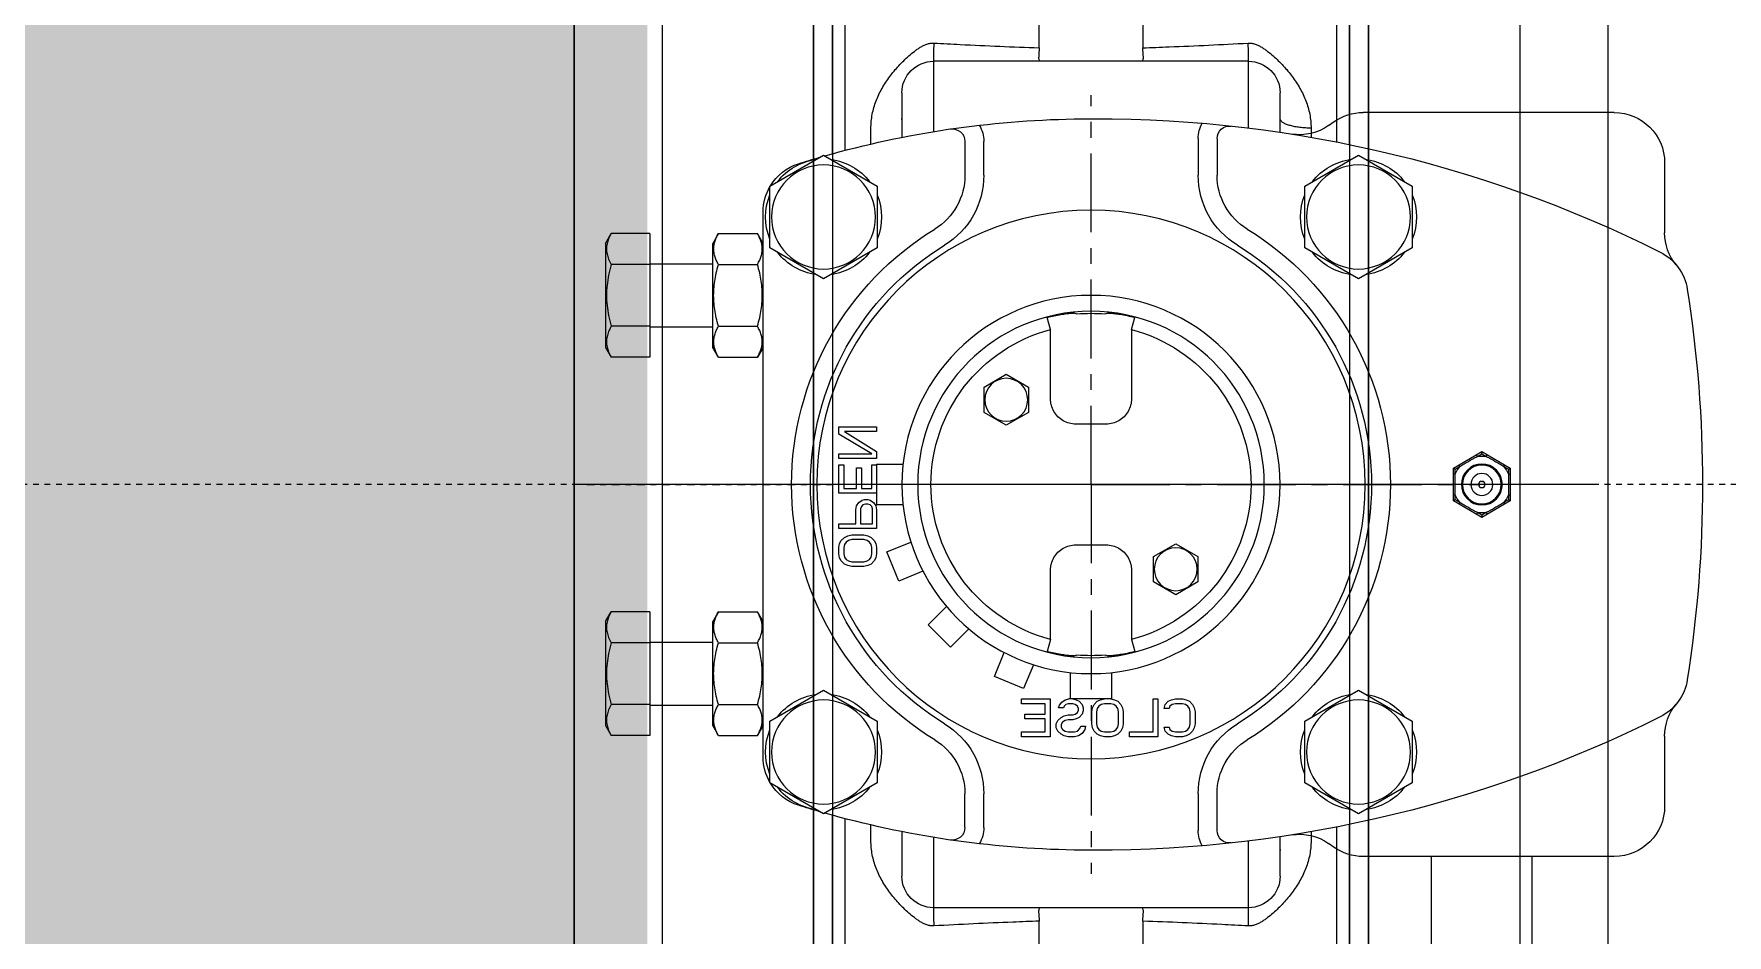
# Model space of a CAD drawing. Extents: x -3450 to 27857, y -1288 to 11880.
# Drawn here: x 918.72 to 948.24, y 456.94 to 472.65 of the extents above; entities that cross this region are included whole.
import ezdxf

# ---------------------------------------------------------------- set-up
doc = ezdxf.new("R2010")
doc.units = 0
doc.linetypes.add('188K-SM-03-F20-MECH-EQ-Y2257103$0$CENTER', pattern=[2, 1.25, -0.25, 0.25, -0.25])
for name, color, linetype in [('188K-SM-03-F20-MECH-EQ-Y2257103$0$01-電力-CSA', 1, 'Continuous'), ('188K-SM-03-F20-MECH-EQ-Y2257103$0$18P7-PCWR-20.7-Center', 214, '188K-SM-03-F20-MECH-EQ-Y2257103$0$CENTER'), ('188K-SM-03-F20-MECH-EQ-Y2257103$0$18P7-PCWR-20.7-PIPE', 6, 'Continuous')]:
    doc.layers.add(name, color=color, linetype=linetype)

# ---------------------------------------------------------------- blocks, each defined once
blk = doc.blocks.new('188K-SM-03-F20-MECH-EQ-Y2257103$0$90EL-S-300A-TOP')
at = {"color": 0, "linetype": 'ByBlock'}
blk.add_lwpolyline([(0, 161.95), (304.8, 161.95), (304.8, -161.95), (0, -161.95)], dxfattribs=at)
blk = doc.blocks.new('188K-SM-03-F20-MECH-EQ-Y2257103$0$18P7-多耳-蝶閥-300A-上視-捷流')
at = {"linetype": 'Continuous'}
for p, q in [((-38.25, 77), (-39.81, 76.1)), ((-39.81, 70), (-39.81, 76.1)), ((-38.25, 77), (-21.75, 77)), ((-34.91, 70), (-34.91, 76.1)), ((-25.09, 70), (-25.09, 76.1)), ((-21.75, 77), (-20.19, 76.1)), ((-20.19, 70), (-20.19, 76.1)), ((21.75, 77), (20.19, 76.1)), ((20.19, 70), (20.19, 76.1)), ((21.75, 77), (38.25, 77)), ((25.09, 70), (25.09, 76.1)), ((34.91, 70), (34.91, 76.1)), ((38.25, 77), (39.81, 76.1)), ((39.81, 70), (39.81, 76.1)), ((-39.81, 70), (-20.19, 70)), ((-35, 70), (-35, 60)), ((-25, 70), (-25, 60)), ((20.19, 70), (39.81, 70)), ((25, 70), (25, 60)), ((35, 70), (35, 60)), ((-39.81, 59.1), (-38.25, 60)), ((-39.81, 59.1), (-39.81, 52.9)), ((-21.75, 60), (-38.25, 60)), ((-34.91, 59.1), (-34.91, 52.9)), ((-25.09, 59.1), (-25.09, 52.9)), ((-20.19, 59.1), (-21.75, 60)), ((-20.19, 59.1), (-20.19, 52.9)), ((20.19, 59.1), (21.75, 60)), ((20.19, 59.1), (20.19, 52.9)), ((38.25, 60), (21.75, 60)), ((25.09, 59.1), (25.09, 52.9)), ((34.91, 59.1), (34.91, 52.9)), ((39.81, 59.1), (38.25, 60)), ((39.81, 59.1), (39.81, 52.9)), ((43.25, 52), (-43.25, 52)), ((-38.25, 52), (-39.81, 52.9)), ((-21.75, 52), (-20.19, 52.9)), ((21.75, 52), (20.19, 52.9)), ((38.25, 52), (39.81, 52.9)), ((-47.33, 50.93), (-52.24, 42.43)), ((-37.52, 50.93), (-47.33, 50.93)), ((-32.61, 42.43), (-37.52, 50.93)), ((37.52, 50.93), (32.61, 42.43)), ((47.33, 50.93), (37.52, 50.93)), ((52.24, 42.43), (47.33, 50.93)), ((-52.47, 41), (-175.5, 41)), ((-52.24, 42.43), (-47.33, 33.93)), ((-37.52, 33.93), (-32.61, 42.43)), ((32.61, 42.43), (37.52, 33.93)), ((47.33, 33.93), (52.24, 42.43)), ((175.5, 41), (52.47, 41)), ((-53, 39), (-186.53, 39)), ((-9.12, 40), (-9.12, 34)), ((-8, 40), (-9.12, 40)), ((-8.38, 34), (-8.38, 39.11)), ((-8.38, 39.11), (-5.25, 34)), ((-4.88, 34.77), (-8, 40)), ((-4.88, 40), (-4.88, 34.77)), ((-4.13, 40), (-4.88, 40)), ((-4.13, 34), (-4.13, 40)), ((-3.12, 40), (-3.12, 39.23)), ((1.38, 40), (-3.12, 40)), ((-3.12, 39.23), (0.62, 39.23)), ((0.62, 39.23), (0.62, 37.19)), ((1.38, 34), (1.38, 40)), ((6.25, 40), (6.25, 37.32)), ((7, 40), (6.25, 40)), ((7, 34), (7, 40)), ((8.12, 38.6), (8, 37.96)), ((8, 37.96), (8, 36.04)), ((8.38, 39.11), (8.12, 38.6)), ((8.88, 39.62), (8.38, 39.11)), ((8.75, 37.96), (8.88, 38.47)), ((8.75, 36.04), (8.75, 37.96)), ((9.37, 39.87), (8.88, 39.62)), ((8.88, 38.47), (9.13, 38.85)), ((9.13, 38.85), (9.5, 39.11)), ((10, 40), (9.37, 39.87)), ((9.5, 39.11), (10, 39.23)), ((11, 40), (10, 40)), ((10, 39.23), (11, 39.23)), ((11.62, 39.87), (11, 40)), ((11, 39.23), (11.5, 39.11)), ((11.5, 39.11), (11.88, 38.85)), ((12.13, 39.62), (11.62, 39.87)), ((11.88, 38.85), (12.13, 38.47)), ((12.62, 39.11), (12.13, 39.62)), ((12.13, 38.47), (12.25, 37.96)), ((12.25, 37.96), (12.25, 36.04)), ((12.87, 38.6), (12.62, 39.11)), ((13, 37.96), (12.87, 38.6)), ((13, 36.04), (13, 37.96)), ((186.53, 39), (53, 39)), ((-2.63, 37.19), (-2.63, 36.43)), ((0.62, 37.19), (-2.63, 37.19)), ((-2.63, 36.43), (0.62, 36.43)), ((0.62, 36.43), (0.62, 34.77)), ((2.5, 36.3), (2.37, 35.91)), ((2.37, 35.91), (2.37, 35.4)), ((2.37, 35.4), (2.5, 35.02)), ((2.88, 36.81), (2.5, 36.3)), ((2.5, 35.02), (2.88, 34.51)), ((3.38, 37.19), (2.88, 36.81)), ((3.12, 35.79), (3.25, 36.17)), ((3.12, 35.4), (3.12, 35.79)), ((3.25, 35.02), (3.12, 35.4)), ((3.25, 36.17), (3.5, 36.43)), ((3.5, 34.77), (3.25, 35.02)), ((4, 37.32), (3.38, 37.19)), ((3.5, 36.43), (3.87, 36.55)), ((3.87, 36.55), (6.25, 36.55)), ((6.25, 37.32), (4, 37.32)), ((6.25, 36.55), (6.25, 34.64)), ((8, 36.04), (8.12, 35.4)), ((8.12, 35.4), (8.38, 34.89)), ((8.88, 35.53), (8.75, 36.04)), ((9.13, 35.15), (8.88, 35.53)), ((9.5, 34.89), (9.13, 35.15)), ((11.88, 35.15), (11.5, 34.89)), ((12.13, 35.53), (11.88, 35.15)), ((12.25, 36.04), (12.13, 35.53)), ((12.62, 34.89), (12.87, 35.4)), ((12.87, 35.4), (13, 36.04)), ((-54.01, 34.91), (-56.52, 34.91)), ((-47.33, 33.93), (-37.52, 33.93)), ((-9.12, 34), (-8.38, 34)), ((-5.25, 34), (-4.13, 34)), ((-3.25, 34), (-3.25, 29.82)), ((-3.25, 34), (3.25, 34)), ((-3.12, 34.77), (-3.12, 34)), ((0.62, 34.77), (-3.12, 34.77)), ((2.88, 34.51), (3.38, 34.13)), ((3.25, 29.82), (3.25, 34)), ((3.38, 34.13), (4, 34)), ((3.87, 34.64), (3.5, 34.77)), ((6.25, 34.64), (3.87, 34.64)), ((4, 34), (7, 34)), ((8.38, 34.89), (8.88, 34.38)), ((8.88, 34.38), (9.37, 34.13)), ((10.7, 32.37), (9.13, 28.58)), ((9.37, 34.13), (10, 34)), ((10, 34.77), (9.5, 34.89)), ((11, 34.77), (10, 34.77)), ((10, 34), (11, 34)), ((15.32, 30.46), (10.7, 32.37)), ((11.5, 34.89), (11, 34.77)), ((11, 34), (11.62, 34.13)), ((11.62, 34.13), (12.13, 34.38)), ((12.13, 34.38), (12.62, 34.89)), ((37.52, 33.93), (47.33, 33.93)), ((56.52, 34.91), (54.01, 34.91)), ((-62.12, 30), (-55.06, 30)), ((13.75, 26.66), (15.32, 30.46)), ((55.06, 30), (62.12, 30)), ((-68.95, 25), (-55.97, 25)), ((-67.12, -25), (-67.12, 25)), ((22.27, 25.81), (19.37, 22.91)), ((25.81, 22.27), (22.27, 25.81)), ((55.97, 25), (68.95, 25)), ((67.12, -25), (67.12, 25)), ((22.91, 19.37), (25.81, 22.27)), ((-54.41, 20), (-49.05, 20)), ((54.41, 20), (49.05, 20)), ((-49.05, 17), (-54.41, 17)), ((-15.46, 16.94), (-17.48, 13.44)), ((-11.41, 16.94), (-15.46, 16.94)), ((-9.39, 13.44), (-11.41, 16.94)), ((54.41, 17), (49.05, 17)), ((-17.48, 13.44), (-15.46, 9.94)), ((-11.41, 9.94), (-9.39, 13.44)), ((30.46, 15.32), (26.66, 13.75)), ((32.37, 10.7), (30.46, 15.32)), ((34, 11), (34, 6.5)), ((34.77, 11), (34, 11)), ((34.77, 7.25), (34.77, 11)), ((39.23, 11), (39.23, 7.25)), ((40, 11), (39.23, 11)), ((40, 6.5), (40, 11)), ((-69.26, 8.22), (-73.91, 8.22)), ((-15.46, 9.94), (-11.41, 9.94)), ((28.58, 9.13), (32.37, 10.7)), ((36.43, 10.5), (36.43, 7.25)), ((37.19, 10.5), (36.43, 10.5)), ((37.19, 7.25), (37.19, 10.5)), ((73.91, 8.22), (69.26, 8.22)), ((-24.57, 6.42), (-26.5, 6.93)), ((-13.58, 6.42), (-24.57, 6.42)), ((24.57, 6.42), (13.58, 6.42)), ((24.57, 6.42), (26.5, 6.93)), ((34, 6.5), (40, 6.5)), ((36.43, 7.25), (34.77, 7.25)), ((39.23, 7.25), (37.19, 7.25)), ((37.96, 5.5), (37.45, 5.25)), ((38.6, 5.5), (37.96, 5.5)), ((39.11, 5.25), (38.6, 5.5)), ((34, 3.25), (29.82, 3.25)), ((34.13, 4.12), (34, 3.5)), ((34, -3.12), (34, 3.5)), ((34, 2.88), (34.13, 2.37)), ((34.51, 4.62), (34.13, 4.12)), ((35.02, 5), (34.51, 4.62)), ((34.77, 3.63), (34.89, 4)), ((34.77, 2.88), (34.77, 3.63)), ((34.89, 2.5), (34.77, 2.88)), ((34.89, 4), (35.15, 4.25)), ((35.4, 5.13), (35.02, 5)), ((35.15, 4.25), (35.4, 4.38)), ((35.4, 4.38), (35.4, 5.13)), ((36.55, 2.88), (36.43, 2.5)), ((36.68, 4.25), (36.55, 3.63)), ((36.55, 3.63), (36.55, 2.88)), ((36.94, 4.75), (36.68, 4.25)), ((37.45, 5.25), (36.94, 4.75)), ((37.19, 2.37), (37.32, 2.88)), ((37.32, 3.63), (37.45, 4.12)), ((37.32, 2.88), (37.32, 3.63)), ((37.45, 4.12), (37.7, 4.5)), ((37.7, 4.5), (38.09, 4.75)), ((38.09, 4.75), (38.47, 4.75)), ((38.47, 4.75), (38.85, 4.5)), ((38.85, 4.5), (39.11, 4.12)), ((39.62, 4.75), (39.11, 5.25)), ((39.11, 4.12), (39.23, 3.63)), ((39.23, 3.63), (39.23, 2.62)), ((39.87, 4.25), (39.62, 4.75)), ((40, 3.63), (39.87, 4.25)), ((40, 2.62), (40, 3.63)), ((-27.2, 2.61), (-27.13, 2.42)), ((-27.13, 2.42), (-27.06, 2.23)), ((-9.58, -2.42), (-9.58, 2.42)), ((9.58, 2.42), (9.58, -2.42)), ((27.06, 2.23), (27.13, 2.42)), ((27.13, 2.42), (27.2, 2.61)), ((34.13, 2.37), (34.38, 1.88)), ((34.38, 1.88), (34.89, 1.38)), ((35.15, 2.13), (34.89, 2.5)), ((34.89, 1.38), (35.4, 1.25)), ((35.53, 2), (35.15, 2.13)), ((35.4, 1.25), (35.91, 1.25)), ((35.79, 2), (35.53, 2)), ((36.17, 2.13), (35.79, 2)), ((35.91, 1.25), (36.43, 1.38)), ((36.43, 2.5), (36.17, 2.13)), ((36.43, 1.38), (36.94, 1.88)), ((36.94, 1.88), (37.19, 2.37)), ((38.72, 1.75), (38.34, 1.62)), ((38.34, 1.62), (38.34, 0.87)), ((38.34, 0.87), (38.85, 1)), ((39.11, 2.13), (38.72, 1.75)), ((38.85, 1), (39.49, 1.38)), ((39.23, 2.62), (39.11, 2.13)), ((39.49, 1.38), (39.87, 2)), ((39.87, 2), (40, 2.62)), ((-27.13, -2.42), (-27.2, -2.61)), ((-27.06, -2.23), (-27.13, -2.42)), ((27.13, -2.42), (27.06, -2.23)), ((27.2, -2.61), (27.13, -2.42)), ((34.13, -1.5), (34, -2.13)), ((34.38, -1), (34.13, -1.5)), ((34.89, -0.5), (34.38, -1)), ((34.77, -2.13), (34.89, -1.62)), ((34.77, -3.12), (34.77, -2.13)), ((35.4, -0.25), (34.89, -0.5)), ((34.89, -1.62), (35.15, -1.25)), ((35.15, -1.25), (35.53, -1)), ((36.04, -0.12), (35.4, -0.25)), ((35.53, -1), (36.04, -0.87)), ((37.96, -0.12), (36.04, -0.12)), ((36.04, -0.87), (37.96, -0.87)), ((38.6, -0.25), (37.96, -0.12)), ((37.96, -0.87), (38.47, -1)), ((38.47, -1), (38.85, -1.25)), ((39.11, -0.5), (38.6, -0.25)), ((38.85, -1.25), (39.11, -1.62)), ((39.62, -1), (39.11, -0.5)), ((39.11, -1.62), (39.23, -2.13)), ((39.23, -2.13), (39.23, -3.12)), ((39.87, -1.5), (39.62, -1)), ((40, -2.13), (39.87, -1.5)), ((40, -3.12), (40, -2.13)), ((29.82, -3.25), (34, -3.25)), ((34, -3.12), (34.13, -3.75)), ((34.13, -3.75), (34.38, -4.25)), ((34.38, -4.25), (34.89, -4.75)), ((34.89, -3.63), (34.77, -3.12)), ((35.15, -4), (34.89, -3.63)), ((34.89, -4.75), (35.4, -5)), ((35.53, -4.25), (35.15, -4)), ((35.4, -5), (36.04, -5.12)), ((36.04, -4.38), (35.53, -4.25)), ((37.96, -4.38), (36.04, -4.38)), ((36.04, -5.12), (37.96, -5.12)), ((38.47, -4.25), (37.96, -4.38)), ((37.96, -5.12), (38.6, -5)), ((38.85, -4), (38.47, -4.25)), ((38.6, -5), (39.11, -4.75)), ((39.11, -3.63), (38.85, -4)), ((39.23, -3.12), (39.11, -3.63)), ((39.11, -4.75), (39.62, -4.25)), ((39.62, -4.25), (39.87, -3.75)), ((39.87, -3.75), (40, -3.12)), ((-24.57, -6.42), (-26.5, -6.93)), ((-24.57, -6.42), (-13.58, -6.42)), ((13.58, -6.42), (24.57, -6.42)), ((24.57, -6.42), (26.5, -6.93)), ((39.23, -6.13), (39.23, -9.88)), ((40, -6.13), (39.23, -6.13)), ((40, -10.62), (40, -6.13)), ((-73.91, -8.22), (-69.26, -8.22)), ((11.41, -9.94), (9.39, -13.44)), ((15.46, -9.94), (11.41, -9.94)), ((17.48, -13.44), (15.46, -9.94)), ((34, -9.88), (34, -10.62)), ((39.23, -9.88), (34, -9.88)), ((34, -10.62), (40, -10.62)), ((69.26, -8.22), (73.91, -8.22)), ((34.13, -12.75), (34, -13.38)), ((34, -13.38), (34, -14.5)), ((34.38, -12.25), (34.13, -12.75)), ((34.89, -11.75), (34.38, -12.25)), ((34.77, -13.38), (34.89, -12.87)), ((34.77, -14.5), (34.77, -13.38)), ((35.53, -11.62), (34.89, -11.75)), ((34.89, -12.87), (35.15, -12.5)), ((35.15, -12.5), (35.53, -12.38)), ((35.53, -12.38), (35.53, -11.62)), ((38.47, -11.62), (38.47, -12.38)), ((39.11, -11.75), (38.47, -11.62)), ((38.47, -12.38), (38.85, -12.5)), ((38.85, -12.5), (39.11, -12.87)), ((39.62, -12.25), (39.11, -11.75)), ((39.11, -12.87), (39.23, -13.38)), ((39.23, -13.38), (39.23, -14.5)), ((39.87, -12.75), (39.62, -12.25)), ((40, -13.38), (39.87, -12.75)), ((40, -14.5), (40, -13.38)), ((9.39, -13.44), (11.41, -16.94)), ((15.46, -16.94), (17.48, -13.44)), ((34, -14.5), (34.13, -15.12)), ((34.13, -15.12), (34.38, -15.63)), ((34.38, -15.63), (34.89, -16.12)), ((34.89, -15), (34.77, -14.5)), ((35.15, -15.38), (34.89, -15)), ((35.53, -15.63), (35.15, -15.38)), ((36.04, -15.75), (35.53, -15.63)), ((37.96, -15.75), (36.04, -15.75)), ((38.47, -15.63), (37.96, -15.75)), ((38.85, -15.38), (38.47, -15.63)), ((39.11, -15), (38.85, -15.38)), ((39.23, -14.5), (39.11, -15)), ((39.11, -16.12), (39.62, -15.63)), ((39.62, -15.63), (39.87, -15.12)), ((39.87, -15.12), (40, -14.5)), ((-54.87, -17), (-49.05, -17)), ((11.41, -16.94), (15.46, -16.94)), ((34.89, -16.12), (35.4, -16.37)), ((35.4, -16.37), (36.04, -16.5)), ((36.04, -16.5), (37.96, -16.5)), ((37.96, -16.5), (38.6, -16.37)), ((38.6, -16.37), (39.11, -16.12)), ((49.05, -17), (54.87, -17)), ((-54.87, -20), (-49.05, -20)), ((54.87, -20), (49.05, -20)), ((-56.54, -25), (-68.95, -25)), ((70.02, -25), (56.54, -25)), ((-55.86, -30), (-62.12, -30)), ((62.12, -30), (55.86, -30)), ((-56.52, -34.91), (-55.07, -34.91)), ((-47.33, -33.93), (-52.24, -42.43)), ((-37.52, -33.93), (-47.33, -33.93)), ((-32.61, -42.43), (-37.52, -33.93)), ((37.52, -33.93), (32.61, -42.43)), ((47.33, -33.93), (37.52, -33.93)), ((52.24, -42.43), (47.33, -33.93)), ((55.07, -34.91), (56.52, -34.91)), ((-54.32, -39), (-186.53, -39)), ((-56.93, -37.67), (-57.56, -38.57)), ((173.71, -39), (54.32, -39)), ((57.56, -38.57), (56.93, -37.67)), ((-53.92, -41), (-175.5, -41)), ((-52.24, -42.43), (-47.33, -50.93)), ((-37.52, -50.93), (-32.61, -42.43)), ((32.61, -42.43), (37.52, -50.93)), ((47.33, -50.93), (52.24, -42.43)), ((172.37, -41), (53.92, -41)), ((-59, -83), (-59, -43.16)), ((59, -83), (59, -43.16)), ((-47.33, -50.93), (-37.52, -50.93)), ((37.52, -50.93), (47.33, -50.93)), ((147.5, -54), (59, -54)), ((-2.6, -57.49), (-5.21, -62)), ((-2.84, -58.5), (-3.1, -58.35)), ((-2.43, -57.79), (-2.84, -58.5)), ((-2.43, -57.79), (-2.6, -57.49)), ((2.6, -57.49), (-2.6, -57.49)), ((-1.62, -57.79), (-2.43, -57.79)), ((-1.62, -57.79), (-1.62, -57.49)), ((1.62, -57.79), (1.19, -57.78)), ((1.62, -57.79), (1.62, -57.49)), ((2.43, -57.79), (1.62, -57.79)), ((2.43, -57.79), (2.6, -57.49)), ((2.84, -58.5), (2.43, -57.79)), ((5.21, -62), (2.6, -57.49)), ((2.84, -58.5), (3.1, -58.35)), ((2.94, -58.66), (2.84, -58.5)), ((-4.45, -61.3), (-4.86, -62)), ((-4.45, -61.3), (-4.71, -61.15)), ((4.45, -61.3), (4.16, -60.74)), ((4.45, -61.3), (4.71, -61.15)), ((4.86, -62), (4.45, -61.3)), ((-5.21, -62), (-2.6, -66.51)), ((-4.86, -62), (-5.21, -62)), ((-4.86, -62), (-4.45, -62.7)), ((-4.45, -62.7), (-4.71, -62.85)), ((-4.45, -62.7), (-4.16, -63.26)), ((-0.5, -61.99), (-0.49, -62.08)), ((2.6, -66.51), (5.21, -62)), ((4.45, -62.7), (4.86, -62)), ((4.45, -62.7), (4.71, -62.85)), ((4.86, -62), (5.21, -62)), ((-2.84, -65.5), (-3.1, -65.65)), ((-2.94, -65.34), (-2.84, -65.5)), ((-2.84, -65.5), (-2.43, -66.21)), ((-2.43, -66.21), (-2.6, -66.51)), ((-2.6, -66.51), (2.6, -66.51)), ((-2.43, -66.21), (-1.62, -66.21)), ((-1.62, -66.21), (-1.62, -66.51)), ((-1.62, -66.21), (-1.19, -66.22)), ((1.62, -66.21), (1.62, -66.51)), ((1.62, -66.21), (2.43, -66.21)), ((2.43, -66.21), (2.84, -65.5)), ((2.43, -66.21), (2.6, -66.51)), ((2.84, -65.5), (3.1, -65.65)), ((147.5, -70), (59, -70)), ((-51, -91), (-39.93, -91)), ((39.93, -91), (51, -91))]:
    blk.add_line(p, q, dxfattribs=at)
at = {"color": 8, "linetype": '188K-SM-03-F20-MECH-EQ-Y2257103$0$CENTER', "ltscale": 10}
for q in [(0, 61.73), (-61.73, 0), (61.73, 0), (0, -61.73)]:
    blk.add_line((0, 0), q, dxfattribs=at)
at = {"linetype": 'Continuous'}
for points in [[(-39.81, 76.1), (-39.6, 76.22), (-39.39, 76.33), (-39.18, 76.43), (-38.97, 76.52), (-38.77, 76.59), (-38.57, 76.66), (-38.36, 76.72), (-38.16, 76.77), (-37.96, 76.81), (-37.76, 76.83), (-37.56, 76.85), (-37.36, 76.86), (-37.16, 76.85), (-36.96, 76.83), (-36.76, 76.81), (-36.56, 76.77), (-36.36, 76.72), (-36.16, 76.66), (-35.95, 76.59), (-35.75, 76.52), (-35.54, 76.43), (-35.33, 76.33), (-35.12, 76.22), (-34.91, 76.1)], [(-34.91, 76.1), (-34.48, 76.22), (-34.05, 76.33), (-33.63, 76.43), (-33.22, 76.52), (-32.81, 76.59), (-32.41, 76.66), (-32.01, 76.72), (-31.6, 76.77), (-31.2, 76.81), (-30.8, 76.83), (-30.4, 76.85), (-30, 76.86), (-29.6, 76.85), (-29.2, 76.83), (-28.8, 76.81), (-28.39, 76.77), (-27.99, 76.72), (-27.59, 76.66), (-27.19, 76.59), (-26.78, 76.52), (-26.37, 76.43), (-25.95, 76.33), (-25.52, 76.22), (-25.09, 76.1)], [(-25.09, 76.1), (-24.88, 76.22), (-24.66, 76.33), (-24.46, 76.43), (-24.25, 76.52), (-24.05, 76.59), (-23.84, 76.66), (-23.64, 76.72), (-23.44, 76.77), (-23.24, 76.81), (-23.04, 76.83), (-22.84, 76.85), (-22.64, 76.86), (-22.44, 76.85), (-22.24, 76.83), (-22.04, 76.81), (-21.84, 76.77), (-21.64, 76.72), (-21.43, 76.66), (-21.23, 76.59), (-21.03, 76.52), (-20.82, 76.43), (-20.61, 76.33), (-20.4, 76.22), (-20.19, 76.1)], [(20.19, 76.1), (20.4, 76.22), (20.61, 76.33), (20.82, 76.43), (21.03, 76.52), (21.23, 76.59), (21.43, 76.66), (21.64, 76.72), (21.84, 76.77), (22.04, 76.81), (22.24, 76.83), (22.44, 76.85), (22.64, 76.86), (22.84, 76.85), (23.04, 76.83), (23.24, 76.81), (23.44, 76.77), (23.64, 76.72), (23.84, 76.66), (24.05, 76.59), (24.25, 76.52), (24.46, 76.43), (24.67, 76.33), (24.88, 76.22), (25.09, 76.1)], [(25.09, 76.1), (25.52, 76.22), (25.95, 76.33), (26.37, 76.43), (26.78, 76.52), (27.19, 76.59), (27.59, 76.66), (27.99, 76.72), (28.4, 76.77), (28.8, 76.81), (29.2, 76.83), (29.6, 76.85), (30, 76.86), (30.4, 76.85), (30.8, 76.83), (31.2, 76.81), (31.61, 76.77), (32.01, 76.72), (32.41, 76.66), (32.81, 76.59), (33.22, 76.52), (33.63, 76.43), (34.05, 76.33), (34.48, 76.22), (34.91, 76.1)], [(34.91, 76.1), (35.12, 76.22), (35.34, 76.33), (35.54, 76.43), (35.75, 76.52), (35.95, 76.59), (36.16, 76.66), (36.36, 76.72), (36.56, 76.77), (36.76, 76.81), (36.96, 76.83), (37.16, 76.85), (37.36, 76.86), (37.56, 76.85), (37.76, 76.83), (37.96, 76.81), (38.16, 76.77), (38.36, 76.72), (38.57, 76.66), (38.77, 76.59), (38.97, 76.52), (39.18, 76.43), (39.39, 76.33), (39.6, 76.22), (39.81, 76.1)], [(-34.91, 59.1), (-35.08, 59.19), (-35.25, 59.28), (-35.42, 59.37), (-35.59, 59.45), (-35.75, 59.52), (-35.91, 59.58), (-36.08, 59.64), (-36.24, 59.69), (-36.4, 59.73), (-36.56, 59.77), (-36.72, 59.8), (-36.88, 59.82), (-37.04, 59.84), (-37.2, 59.85), (-37.36, 59.86), (-37.52, 59.85), (-37.68, 59.84), (-37.84, 59.82), (-38, 59.8), (-38.16, 59.77), (-38.33, 59.73), (-38.49, 59.69), (-38.65, 59.64), (-38.81, 59.58), (-38.97, 59.51), (-39.14, 59.44), (-39.3, 59.37), (-39.47, 59.28), (-39.64, 59.19), (-39.81, 59.1)], [(-25.09, 59.1), (-25.44, 59.19), (-25.78, 59.28), (-26.12, 59.37), (-26.45, 59.45), (-26.78, 59.52), (-27.11, 59.58), (-27.43, 59.64), (-27.75, 59.69), (-28.07, 59.73), (-28.4, 59.77), (-28.72, 59.8), (-29.04, 59.82), (-29.36, 59.84), (-29.68, 59.85), (-30, 59.86), (-30.32, 59.85), (-30.64, 59.84), (-30.96, 59.82), (-31.28, 59.8), (-31.6, 59.77), (-31.93, 59.73), (-32.25, 59.69), (-32.57, 59.64), (-32.89, 59.58), (-33.22, 59.52), (-33.55, 59.45), (-33.88, 59.37), (-34.22, 59.28), (-34.56, 59.19), (-34.91, 59.1)], [(-20.19, 59.1), (-20.36, 59.19), (-20.53, 59.28), (-20.7, 59.37), (-20.86, 59.44), (-21.03, 59.51), (-21.19, 59.58), (-21.35, 59.64), (-21.51, 59.69), (-21.68, 59.73), (-21.84, 59.77), (-22, 59.8), (-22.16, 59.82), (-22.32, 59.84), (-22.48, 59.85), (-22.64, 59.86), (-22.8, 59.85), (-22.96, 59.84), (-23.12, 59.82), (-23.28, 59.8), (-23.44, 59.77), (-23.6, 59.73), (-23.76, 59.69), (-23.92, 59.64), (-24.09, 59.58), (-24.25, 59.52), (-24.41, 59.45), (-24.58, 59.37), (-24.75, 59.28), (-24.92, 59.19), (-25.09, 59.1)], [(25.09, 59.1), (24.92, 59.19), (24.75, 59.28), (24.58, 59.37), (24.41, 59.45), (24.25, 59.52), (24.09, 59.58), (23.92, 59.64), (23.76, 59.69), (23.6, 59.73), (23.44, 59.77), (23.28, 59.8), (23.12, 59.82), (22.96, 59.84), (22.8, 59.85), (22.64, 59.86), (22.48, 59.85), (22.32, 59.84), (22.16, 59.82), (22, 59.8), (21.84, 59.77), (21.67, 59.73), (21.51, 59.69), (21.35, 59.64), (21.19, 59.58), (21.03, 59.51), (20.86, 59.44), (20.7, 59.37), (20.53, 59.28), (20.36, 59.19), (20.19, 59.1)], [(34.91, 59.1), (34.56, 59.19), (34.22, 59.28), (33.88, 59.37), (33.55, 59.45), (33.22, 59.52), (32.89, 59.58), (32.57, 59.64), (32.25, 59.69), (31.93, 59.73), (31.6, 59.77), (31.28, 59.8), (30.96, 59.82), (30.64, 59.84), (30.32, 59.85), (30, 59.86), (29.68, 59.85), (29.36, 59.84), (29.04, 59.82), (28.72, 59.8), (28.4, 59.77), (28.07, 59.73), (27.75, 59.69), (27.43, 59.64), (27.11, 59.58), (26.78, 59.52), (26.45, 59.45), (26.12, 59.37), (25.78, 59.28), (25.44, 59.19), (25.09, 59.1)], [(39.81, 59.1), (39.64, 59.19), (39.47, 59.28), (39.3, 59.37), (39.14, 59.44), (38.97, 59.51), (38.81, 59.58), (38.65, 59.64), (38.49, 59.69), (38.32, 59.73), (38.16, 59.77), (38, 59.8), (37.84, 59.82), (37.68, 59.84), (37.52, 59.85), (37.36, 59.86), (37.2, 59.85), (37.04, 59.84), (36.88, 59.82), (36.72, 59.8), (36.56, 59.77), (36.4, 59.73), (36.24, 59.69), (36.08, 59.64), (35.91, 59.58), (35.75, 59.52), (35.59, 59.45), (35.42, 59.37), (35.25, 59.28), (35.08, 59.19), (34.91, 59.1)], [(-34.91, 52.9), (-35.08, 52.81), (-35.25, 52.72), (-35.42, 52.63), (-35.59, 52.55), (-35.75, 52.48), (-35.91, 52.42), (-36.08, 52.36), (-36.24, 52.31), (-36.4, 52.27), (-36.56, 52.23), (-36.72, 52.2), (-36.88, 52.18), (-37.04, 52.16), (-37.2, 52.15), (-37.36, 52.14), (-37.52, 52.15), (-37.68, 52.16), (-37.84, 52.18), (-38, 52.2), (-38.16, 52.23), (-38.33, 52.27), (-38.49, 52.31), (-38.65, 52.36), (-38.81, 52.42), (-38.97, 52.49), (-39.14, 52.56), (-39.3, 52.63), (-39.47, 52.72), (-39.64, 52.81), (-39.81, 52.9)], [(-25.09, 52.9), (-25.44, 52.81), (-25.78, 52.72), (-26.12, 52.63), (-26.45, 52.55), (-26.78, 52.48), (-27.11, 52.42), (-27.43, 52.36), (-27.75, 52.31), (-28.07, 52.27), (-28.4, 52.23), (-28.72, 52.2), (-29.04, 52.18), (-29.36, 52.16), (-29.68, 52.15), (-30, 52.14), (-30.32, 52.15), (-30.64, 52.16), (-30.96, 52.18), (-31.28, 52.2), (-31.6, 52.23), (-31.93, 52.27), (-32.25, 52.31), (-32.57, 52.36), (-32.89, 52.42), (-33.22, 52.48), (-33.55, 52.55), (-33.88, 52.63), (-34.22, 52.72), (-34.56, 52.81), (-34.91, 52.9)], [(-20.19, 52.9), (-20.36, 52.81), (-20.53, 52.72), (-20.7, 52.63), (-20.86, 52.56), (-21.03, 52.49), (-21.19, 52.42), (-21.35, 52.36), (-21.51, 52.31), (-21.68, 52.27), (-21.84, 52.23), (-22, 52.2), (-22.16, 52.18), (-22.32, 52.16), (-22.48, 52.15), (-22.64, 52.14), (-22.8, 52.15), (-22.96, 52.16), (-23.12, 52.18), (-23.28, 52.2), (-23.44, 52.23), (-23.6, 52.27), (-23.76, 52.31), (-23.92, 52.36), (-24.09, 52.42), (-24.25, 52.48), (-24.41, 52.55), (-24.58, 52.63), (-24.75, 52.72), (-24.92, 52.81), (-25.09, 52.9)], [(25.09, 52.9), (24.92, 52.81), (24.75, 52.72), (24.58, 52.63), (24.41, 52.55), (24.25, 52.48), (24.09, 52.42), (23.92, 52.36), (23.76, 52.31), (23.6, 52.27), (23.44, 52.23), (23.28, 52.2), (23.12, 52.18), (22.96, 52.16), (22.8, 52.15), (22.64, 52.14), (22.48, 52.15), (22.32, 52.16), (22.16, 52.18), (22, 52.2), (21.84, 52.23), (21.67, 52.27), (21.51, 52.31), (21.35, 52.36), (21.19, 52.42), (21.03, 52.49), (20.86, 52.56), (20.7, 52.63), (20.53, 52.72), (20.36, 52.81), (20.19, 52.9)], [(34.91, 52.9), (34.56, 52.81), (34.22, 52.72), (33.88, 52.63), (33.55, 52.55), (33.22, 52.48), (32.89, 52.42), (32.57, 52.36), (32.25, 52.31), (31.93, 52.27), (31.6, 52.23), (31.28, 52.2), (30.96, 52.18), (30.64, 52.16), (30.32, 52.15), (30, 52.14), (29.68, 52.15), (29.36, 52.16), (29.04, 52.18), (28.72, 52.2), (28.4, 52.23), (28.07, 52.27), (27.75, 52.31), (27.43, 52.36), (27.11, 52.42), (26.78, 52.48), (26.45, 52.55), (26.12, 52.63), (25.78, 52.72), (25.44, 52.81), (25.09, 52.9)], [(39.81, 52.9), (39.64, 52.81), (39.47, 52.72), (39.3, 52.63), (39.14, 52.56), (38.97, 52.49), (38.81, 52.42), (38.65, 52.36), (38.49, 52.31), (38.32, 52.27), (38.16, 52.23), (38, 52.2), (37.84, 52.18), (37.68, 52.16), (37.52, 52.15), (37.36, 52.14), (37.2, 52.15), (37.04, 52.16), (36.88, 52.18), (36.72, 52.2), (36.56, 52.23), (36.4, 52.27), (36.24, 52.31), (36.08, 52.36), (35.91, 52.42), (35.75, 52.48), (35.59, 52.55), (35.42, 52.63), (35.25, 52.72), (35.08, 52.81), (34.91, 52.9)], [(-26.5, 6.93), (-26.57, 6.65), (-26.64, 6.38), (-26.7, 6.1), (-26.76, 5.83), (-26.82, 5.56), (-26.87, 5.29), (-26.92, 5.03), (-26.97, 4.78), (-27.01, 4.53), (-27.04, 4.3), (-27.07, 4.09), (-27.1, 3.88), (-27.12, 3.69), (-27.14, 3.52), (-27.16, 3.36), (-27.17, 3.21), (-27.18, 3.08), (-27.19, 2.96), (-27.2, 2.86), (-27.2, 2.78), (-27.21, 2.71), (-27.21, 2.66), (-27.2, 2.63), (-27.2, 2.61)], [(-9.58, 2.42), (-9.59, 2.68), (-9.61, 2.93), (-9.65, 3.19), (-9.71, 3.44), (-9.79, 3.69), (-9.88, 3.94), (-9.98, 4.18), (-10.11, 4.41), (-10.25, 4.64), (-10.4, 4.85), (-10.57, 5.06), (-10.75, 5.25), (-10.95, 5.43), (-11.15, 5.6), (-11.37, 5.76), (-11.59, 5.89), (-11.83, 6.02), (-12.07, 6.12), (-12.31, 6.22), (-12.56, 6.29), (-12.82, 6.35), (-13.07, 6.39), (-13.32, 6.41), (-13.58, 6.42)], [(13.58, 6.42), (13.32, 6.41), (13.07, 6.39), (12.81, 6.35), (12.56, 6.29), (12.31, 6.21), (12.06, 6.12), (11.82, 6.02), (11.59, 5.89), (11.36, 5.75), (11.15, 5.6), (10.94, 5.43), (10.75, 5.25), (10.57, 5.05), (10.4, 4.85), (10.24, 4.63), (10.11, 4.41), (9.98, 4.17), (9.88, 3.93), (9.78, 3.69), (9.71, 3.44), (9.65, 3.18), (9.61, 2.93), (9.59, 2.68), (9.58, 2.42)], [(27.2, 2.61), (27.2, 2.63), (27.21, 2.66), (27.2, 2.71), (27.2, 2.78), (27.2, 2.86), (27.19, 2.96), (27.18, 3.08), (27.17, 3.21), (27.16, 3.36), (27.14, 3.52), (27.12, 3.69), (27.1, 3.88), (27.07, 4.08), (27.04, 4.3), (27.01, 4.53), (26.97, 4.78), (26.92, 5.03), (26.87, 5.29), (26.82, 5.56), (26.76, 5.83), (26.7, 6.11), (26.64, 6.38), (26.57, 6.65), (26.5, 6.93)], [(-27.2, -2.61), (-27.2, -2.62), (-27.21, -2.63), (-27.21, -2.65), (-27.21, -2.68), (-27.21, -2.71), (-27.2, -2.75), (-27.2, -2.8), (-27.2, -2.86), (-27.19, -2.93), (-27.19, -3.02), (-27.18, -3.11), (-27.17, -3.21)], [(-13.58, -6.42), (-13.32, -6.41), (-13.07, -6.39), (-12.81, -6.35), (-12.56, -6.29), (-12.31, -6.21), (-12.06, -6.12), (-11.82, -6.02), (-11.59, -5.89), (-11.36, -5.75), (-11.15, -5.6), (-10.94, -5.43), (-10.75, -5.25), (-10.57, -5.05), (-10.4, -4.85), (-10.24, -4.63), (-10.11, -4.41), (-9.98, -4.17), (-9.88, -3.93), (-9.78, -3.69), (-9.71, -3.44), (-9.65, -3.18), (-9.61, -2.93), (-9.59, -2.68), (-9.58, -2.42)], [(9.58, -2.42), (9.59, -2.68), (9.61, -2.93), (9.65, -3.19), (9.71, -3.44), (9.79, -3.69), (9.88, -3.94), (9.98, -4.18), (10.11, -4.41), (10.25, -4.64), (10.4, -4.85), (10.57, -5.06), (10.75, -5.25), (10.95, -5.43), (11.15, -5.6), (11.37, -5.76), (11.59, -5.89), (11.83, -6.02), (12.07, -6.12), (12.31, -6.22), (12.56, -6.29), (12.82, -6.35), (13.07, -6.39), (13.32, -6.41), (13.58, -6.42)], [(27.17, -3.21), (27.18, -3.11), (27.19, -3.02), (27.19, -2.93), (27.2, -2.86), (27.2, -2.8), (27.2, -2.75), (27.2, -2.71), (27.21, -2.68), (27.21, -2.65), (27.2, -2.63), (27.2, -2.62), (27.2, -2.61)], [(-27.17, -3.21), (-27.16, -3.37), (-27.14, -3.54), (-27.12, -3.73), (-27.09, -3.94), (-27.06, -4.16), (-27.03, -4.4), (-26.99, -4.65), (-26.94, -4.91), (-26.89, -5.18), (-26.84, -5.46), (-26.78, -5.75), (-26.72, -6.04), (-26.65, -6.33), (-26.58, -6.63), (-26.5, -6.93)], [(26.5, -6.93), (26.58, -6.63), (26.65, -6.33), (26.72, -6.04), (26.78, -5.75), (26.84, -5.46), (26.89, -5.18), (26.94, -4.91), (26.99, -4.65), (27.03, -4.4), (27.06, -4.16), (27.09, -3.94), (27.12, -3.73), (27.14, -3.54), (27.16, -3.37), (27.17, -3.21)], [(-3.16, -59), (-3.27, -59.19), (-3.38, -59.37), (-3.5, -59.57), (-3.61, -59.76), (-3.72, -59.96), (-3.84, -60.15), (-3.95, -60.35), (-4.06, -60.55), (-4.16, -60.74), (-4.45, -61.3)], [(-2.84, -58.5), (-2.94, -58.66), (-3.16, -59)], [(1.19, -57.78), (0.98, -57.77), (0.76, -57.76), (0.55, -57.76), (0.33, -57.75), (0.11, -57.75), (-0.11, -57.75), (-0.33, -57.75), (-0.55, -57.76), (-0.76, -57.76), (-0.98, -57.77), (-1.19, -57.78), (-1.62, -57.79)], [(4.16, -60.74), (4.06, -60.55), (3.95, -60.35), (3.84, -60.15), (3.72, -59.96), (3.61, -59.76), (3.5, -59.57), (3.38, -59.37), (3.27, -59.19), (3.16, -59), (2.94, -58.66)], [(-4.16, -63.26), (-4.06, -63.45), (-3.95, -63.65), (-3.84, -63.85), (-3.72, -64.04), (-3.61, -64.24), (-3.5, -64.43), (-3.38, -64.63), (-3.27, -64.81), (-3.16, -65), (-2.94, -65.34)], [(3.16, -65), (3.27, -64.81), (3.38, -64.63), (3.5, -64.43), (3.61, -64.24), (3.72, -64.04), (3.84, -63.85), (3.95, -63.65), (4.06, -63.45), (4.16, -63.26), (4.45, -62.7)], [(-1.19, -66.22), (-0.98, -66.23), (-0.76, -66.24), (-0.55, -66.24), (-0.33, -66.25), (-0.11, -66.25), (0.11, -66.25), (0.33, -66.25), (0.55, -66.24), (0.76, -66.24), (0.98, -66.23), (1.19, -66.22), (1.62, -66.21)], [(2.84, -65.5), (2.94, -65.34), (3.16, -65)]]:
    blk.add_lwpolyline(points, dxfattribs=at)
for centre, radius in [((-42.43, 42.43), 8.25), ((42.43, 42.43), 8.25), ((0, 0), 43.5), ((0, 0), 30), ((0, 0), 27.48), ((-13.44, 13.44), 3.4), ((13.44, -13.44), 3.4), ((-42.43, -42.43), 8.25), ((42.43, -42.43), 8.25), ((0, -62), 3.25), ((0, -62), 3.08), ((0, -62), 1.75), ((0, -62), 0.5)]:
    blk.add_circle(centre, radius, dxfattribs=at)
for centre, radius, start, end in [((-43.25, 44), 8, 90, 119.9669), ((-42.43, 42.43), 9.2, 67.533, 112.467), ((42.43, 42.43), 9.2, 67.533, 112.467), ((43.25, 44), 8, 60.0332, 90), ((-42.43, 42.43), 9.2, 127.5346, 172.4664), ((-43.25, 44), 8, 121.1342, 162.5492), ((-42.43, 42.43), 9.2, 7.5336, 52.4654), ((42.43, 42.43), 9.2, 127.5346, 172.4664), ((43.25, 44), 8, 17.4508, 58.8662), ((42.43, 42.43), 9.2, 7.5336, 52.4654), ((96.72, 0), 154.72, 162.5492, 163.8494), ((0, 0), 47.5, 31.449, 148.551), ((-96.72, 0), 154.72, 16.1506, 17.4508), ((0, 0), 44.5, 31.449, 148.551), ((96.72, 0), 154.72, 164.164, 179.0096), ((-42.43, 42.43), 9.2, 187.5336, 232.4654), ((-42.43, 42.43), 9.2, 307.5346, 352.4664), ((42.43, 42.43), 9.2, 187.5336, 232.4654), ((42.43, 42.43), 9.2, 307.5346, 352.4664), ((-96.72, 0), 154.72, 0.9904, 15.836), ((-42.43, 42.43), 9.2, 247.533, 292.467), ((42.43, 42.43), 9.2, 247.533, 292.467), ((-62.12, 25), 5, 90, 180), ((62.12, 25), 5, 0, 90), ((-76.15, 106.04), 81.36, 274.3237, 275.0739), ((-49.05, 30), 10, 270, 328.551), ((0, 0), 25.39, 14.6442, 165.3558), ((49.05, 30), 10, 211.449, 270), ((76.15, 106.04), 81.36, 264.9261, 265.6763), ((-54.41, 22), 2, 171.7176, 270), ((-49.05, 30), 13, 270, 328.551), ((49.05, 30), 13, 211.449, 270), ((54.41, 22), 2, 270, 8.2824), ((-54.41, 22), 5, 238.9937, 270), ((54.41, 22), 5, 270, 301.0063), ((-74.11, 102.75), 94.66, 272.9404, 273.8343), ((73.58, 93.68), 85.57, 266.1182, 267.1071), ((141.99, -0.78), 200, 179.0096, 206.5779), ((0, 0), 27.15, 175.2821, 184.7179), ((0, 0), 27.15, 355.2821, 4.7179), ((-141.99, -0.78), 200, 333.4221, 0.9904), ((0, 0), 25.39, 194.6442, 345.3558), ((-73.58, -93.67), 85.56, 86.1182, 87.1071), ((74.11, -102.76), 94.67, 92.9404, 93.8343), ((-54.87, -22), 5, 90, 119.0718), ((-49.05, -30), 13, 31.449, 90), ((49.05, -30), 13, 90, 148.551), ((54.87, -22), 5, 60.9282, 90), ((-54.87, -22), 2, 90, 186.1515), ((-49.05, -30), 10, 31.449, 90), ((49.05, -30), 10, 90, 148.551), ((54.87, -22), 2, 353.8485, 90), ((0, 0), 44.5, 211.449, 328.551), ((-76.15, -106.05), 81.37, 84.9262, 85.6763), ((-62.12, -25), 5, 180, 270), ((0, 0), 47.5, 211.449, 328.551), ((62.12, -25), 5, 270, 0), ((-63.48, -33.09), 8, 325.0296, 8.9348), ((63.48, -33.09), 8, 171.0652, 214.9704), ((-42.43, -42.43), 9.2, 67.533, 112.467), ((42.43, -42.43), 9.2, 67.533, 112.467), ((-42.43, -42.43), 9.2, 127.5346, 172.4664), ((-42.43, -42.43), 9.2, 7.5336, 52.4654), ((42.43, -42.43), 9.2, 127.5346, 172.4664), ((42.43, -42.43), 9.2, 7.5336, 52.4654), ((-51, -43.16), 8, 145.0296, 180), ((51, -43.16), 8, 0, 34.9704), ((-42.43, -42.43), 9.2, 187.5336, 232.4654), ((-42.43, -42.43), 9.2, 307.5346, 352.4664), ((42.43, -42.43), 9.2, 187.5336, 232.4654), ((42.43, -42.43), 9.2, 307.5346, 352.4664), ((-42.43, -42.43), 9.2, 247.533, 292.467), ((42.43, -42.43), 9.2, 247.533, 292.467), ((0, -62), 4.51, 111.0201, 128.9794), ((0, -62), 4.51, 51.0206, 68.9799), ((0, -62), 4.51, 171.0204, 188.9796), ((0, -62), 4.51, 351.0204, 8.9796), ((0, -62), 4.51, 231.0206, 248.9799), ((0, -62), 4.51, 291.0201, 308.9794), ((-51, -83), 8, 180, 270), ((51, -83), 8, 270, 0), ((-39.93, -99), 8, 50.3188, 90), ((-29.72, -86.69), 8, 206.5779, 261.096), ((29.72, -86.69), 8, 278.904, 333.4221), ((39.93, -99), 8, 90, 129.6812), ((0, 103), 200, 261.096, 278.904)]:
    blk.add_arc(centre, radius, start, end, dxfattribs=at)
for points, knots in [([(-56.52, 34.91), (-57.25, 34.91), (-58.73, 34.76), (-60.86, 34.14), (-62.86, 33.18), (-64.42, 32.16), (-65.59, 31.24), (-66.43, 30.5), (-67.23, 29.72), (-67.99, 28.89), (-68.59, 28.17), (-69.04, 27.56), (-69.35, 27.08), (-69.63, 26.58), (-69.86, 26.05), (-70, 25.49), (-70.03, 25.11), (-70.01, 24.91)], [0, 0, 0, 0, 0.12324, 0.246568, 0.370282, 0.494535, 0.556909, 0.619433, 0.682117, 0.744976, 0.808051, 0.839705, 0.871462, 0.903355, 0.935422, 0.967669, 1, 1, 1, 1]), ([(70.01, 24.91), (70.03, 25.11), (70, 25.49), (69.86, 26.05), (69.63, 26.58), (69.35, 27.08), (69.04, 27.56), (68.59, 28.17), (67.99, 28.89), (67.23, 29.72), (66.43, 30.5), (65.59, 31.24), (64.42, 32.16), (62.86, 33.18), (60.86, 34.14), (58.73, 34.76), (57.25, 34.91), (56.52, 34.91)], [0, 0, 0, 0, 0.032331, 0.064578, 0.096645, 0.128538, 0.160295, 0.191949, 0.255025, 0.317884, 0.380567, 0.443092, 0.505465, 0.629718, 0.753432, 0.876761, 1, 1, 1, 1]), ([(-57.87, 30.03), (-57.89, 30.02), (-57.94, 30.01), (-57.99, 30), (-58.03, 30)], [0, 0, 0, 0, 0.256043, 1, 1, 1, 1]), ([(57.87, 30.03), (57.89, 30.02), (57.94, 30.01), (57.99, 30), (58.03, 30)], [0, 0, 0, 0, 0.256043, 1, 1, 1, 1]), ([(-70.01, 24.91), (-69.94, 23.52), (-69.64, 17.96), (-69.41, 12.39), (-69.26, 8.22)], [0, 0, 0, 0, 0.249969, 1, 1, 1, 1]), ([(69.26, 8.22), (69.31, 9.61), (69.52, 15.18), (69.78, 20.74), (70.01, 24.91)], [0, 0, 0, 0, 0.250027, 1, 1, 1, 1]), ([(-67.12, 8.15), (-67.17, 8.16), (-67.39, 8.22), (-67.62, 8.27), (-67.78, 8.3)], [0, 0, 0, 0, 0.245389, 1, 1, 1, 1]), ([(67.78, 8.3), (67.73, 8.29), (67.5, 8.25), (67.28, 8.19), (67.12, 8.15)], [0, 0, 0, 0, 0.254636, 1, 1, 1, 1]), ([(-69.26, -8.22), (-69.31, -9.61), (-69.52, -15.18), (-69.78, -20.74), (-70.01, -24.91)], [0, 0, 0, 0, 0.250027, 1, 1, 1, 1]), ([(-67.78, -8.3), (-67.73, -8.29), (-67.5, -8.25), (-67.28, -8.19), (-67.12, -8.15)], [0, 0, 0, 0, 0.254636, 1, 1, 1, 1]), ([(67.12, -8.15), (67.17, -8.16), (67.39, -8.22), (67.62, -8.27), (67.78, -8.3)], [0, 0, 0, 0, 0.245389, 1, 1, 1, 1]), ([(70.01, -24.91), (69.94, -23.52), (69.64, -17.96), (69.41, -12.39), (69.26, -8.22)], [0, 0, 0, 0, 0.249969, 1, 1, 1, 1]), ([(-70.01, -24.91), (-70.03, -25.11), (-70, -25.49), (-69.86, -26.05), (-69.63, -26.58), (-69.35, -27.08), (-69.04, -27.56), (-68.59, -28.17), (-67.99, -28.89), (-67.23, -29.72), (-66.43, -30.5), (-65.59, -31.24), (-64.42, -32.16), (-62.86, -33.18), (-60.86, -34.14), (-58.73, -34.76), (-57.25, -34.91), (-56.52, -34.91)], [0, 0, 0, 0, 0.032331, 0.064579, 0.096646, 0.128539, 0.160296, 0.191949, 0.255025, 0.317884, 0.380568, 0.443092, 0.505465, 0.629719, 0.753432, 0.876761, 1, 1, 1, 1]), ([(56.52, -34.91), (57.25, -34.91), (58.73, -34.76), (60.86, -34.14), (62.86, -33.18), (64.42, -32.16), (65.59, -31.24), (66.43, -30.5), (67.23, -29.72), (67.99, -28.89), (68.59, -28.17), (69.04, -27.56), (69.35, -27.08), (69.63, -26.58), (69.86, -26.05), (70, -25.49), (70.03, -25.11), (70.01, -24.91)], [0, 0, 0, 0, 0.123239, 0.246568, 0.370281, 0.494535, 0.556908, 0.619433, 0.682117, 0.744976, 0.808052, 0.839706, 0.871462, 0.903355, 0.935422, 0.967669, 1, 1, 1, 1]), ([(-57.87, -30.03), (-57.89, -30.02), (-57.94, -30.01), (-57.99, -30), (-58.03, -30)], [0, 0, 0, 0, 0.256043, 1, 1, 1, 1]), ([(-56.52, -34.91), (-56.52, -34.61), (-56.54, -34.02), (-56.61, -33.16), (-56.74, -32.36), (-56.9, -31.65), (-57.07, -31.12), (-57.22, -30.76), (-57.34, -30.54), (-57.47, -30.35), (-57.63, -30.17), (-57.77, -30.06), (-57.87, -30.03)], [0, 0, 0, 0, 0.171809, 0.338024, 0.493794, 0.634733, 0.757199, 0.810696, 0.858767, 0.901401, 0.9388, 1, 1, 1, 1]), ([(57.87, -30.03), (57.89, -30.02), (57.94, -30.01), (57.99, -30), (58.03, -30)], [0, 0, 0, 0, 0.256043, 1, 1, 1, 1])]:
    blk.add_open_spline(points, degree=3, knots=knots, dxfattribs=at)
blk = doc.blocks.new('188K-SM-03-F20-MECH-EQ-Y2257103$0$18P7-法蘭-300A-正視-派肯')
for p, q in [((-184, 41), (184, 41)), ((-222.5, 38), (222.5, 38)), ((184, 38), (-184, 38)), ((-222.5, 14), (222.5, 14))]:
    blk.add_line(p, q)
at = {"color": 8, "linetype": '188K-SM-03-F20-MECH-EQ-Y2257103$0$CENTER'}
blk.add_line((0, 2), (0, 41), dxfattribs=at)
blk.add_lwpolyline([(-173, 14), (-170, 0), (170, 0), (173, 14)])
blk = doc.blocks.new('188K-SM-03-F20-MECH-EQ-Y2257103$0$300A-捷流蝶閥+派肯法蘭-上視')
at = {"xscale": -1, "rotation": 180}
blk.add_blockref('188K-SM-03-F20-MECH-EQ-Y2257103$0$18P7-法蘭-300A-正視-派肯', (0, 82), dxfattribs=at)
for name, p in [('188K-SM-03-F20-MECH-EQ-Y2257103$0$18P7-多耳-蝶閥-300A-上視-捷流', (0, 0)), ('188K-SM-03-F20-MECH-EQ-Y2257103$0$18P7-法蘭-300A-正視-派肯', (0, -82))]:
    blk.add_blockref(name, p)
blk = doc.blocks.new('188K-SM-03-F20-MECH-EQ-Y2257103$0$18P7-PCW-過濾桶配管')
blk.add_line((0, -46.457), (0, -30.487))
at = {"layer": '188K-SM-03-F20-MECH-EQ-Y2257103$0$18P7-PCWR-20.7-Center', "ltscale": 0.05}
blk.add_line((0, -102.607), (0, -16.202), dxfattribs=at)
at = {"layer": '188K-SM-03-F20-MECH-EQ-Y2257103$0$18P7-PCWR-20.7-PIPE', "xscale": 0.09999999999999992, "yscale": 0.09999999999999992, "zscale": 0.09999999999999992, "rotation": 270}
blk.add_blockref('188K-SM-03-F20-MECH-EQ-Y2257103$0$90EL-S-300A-TOP', (0, -0.007), dxfattribs=at)
at = {"layer": '188K-SM-03-F20-MECH-EQ-Y2257103$0$18P7-PCWR-20.7-PIPE', "xscale": 0.09999999999999992, "yscale": 0.09999999999999992, "zscale": 0.09999999999999992}
blk.add_blockref('188K-SM-03-F20-MECH-EQ-Y2257103$0$300A-捷流蝶閥+派肯法蘭-上視', (0, -38.687), dxfattribs=at)
blk = doc.blocks.new('188K-SM-03-F20-MECH-EQ-Y2257103')
at = {"layer": '188K-SM-03-F20-MECH-EQ-Y2257103$0$01-電力-CSA', "color": 217, "ltscale": 1000, "true_color": 0x93278f, "const_width": 80}
blk.add_lwpolyline([(889.419, 1795.566), (548.556, 1795.566), (548.556, 63.206), (889.419, 63.206)], close=True, dxfattribs=at)
at = {"layer": '188K-SM-03-F20-MECH-EQ-Y2257103$0$18P7-PCWR-20.7-PIPE', "xscale": -1.099104711986056, "yscale": 1.099104711986056, "zscale": 1.099104711986056, "rotation": 90}
blk.add_blockref('188K-SM-03-F20-MECH-EQ-Y2257103$0$18P7-PCW-過濾桶配管', (894.631, 464.794), dxfattribs=at)

msp = doc.modelspace()

# ---------------------------------------------------------------- block references
msp.add_blockref('188K-SM-03-F20-MECH-EQ-Y2257103', (0, 0))

doc.saveas('drawing.dxf')
